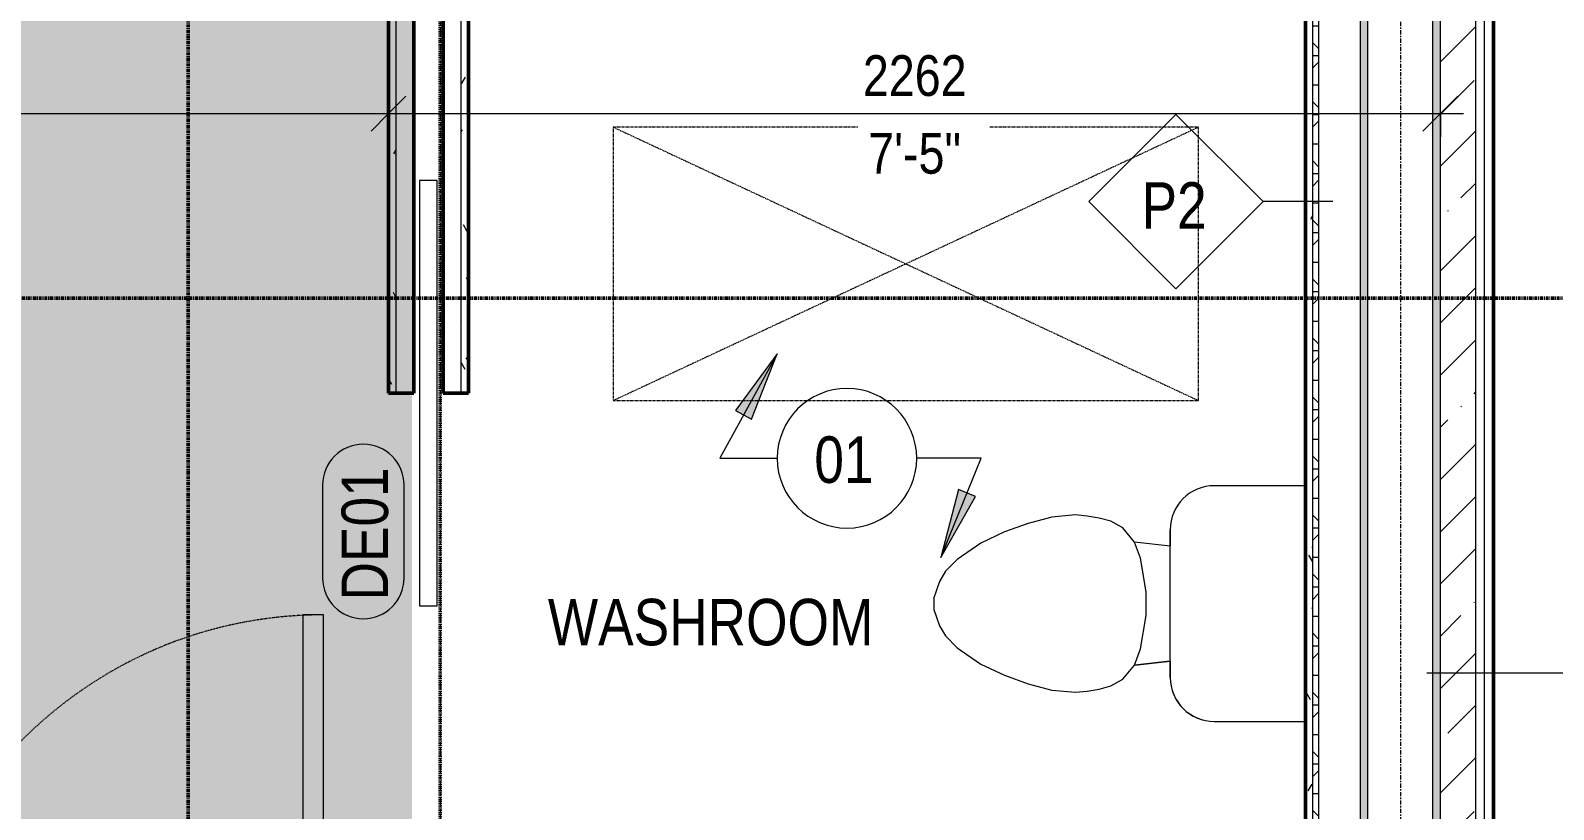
# Model space of a CAD drawing. Header units: millimetres. Extents: x 12719 to 31196, y -17777 to 12929.
# Drawn here: x 25724 to 28999, y 7328 to 9004 of the extents above; entities that cross this region are included whole.
import ezdxf

# ---------------------------------------------------------------- set-up
doc = ezdxf.new("R2010")
doc.units = ezdxf.units.MM
for name, pattern in [('CMHC_Center - Large', [18, 9, -3, 3, -3]), ('CMHC_Center - Medium', [12, 6, -2, 2, -2]), ('CMHC_Center - Small', [4.5, 2.25, -0.75, 0.75, -0.75]), ('CMHC_Dash - Medium', [4, 2, -2]), ('CMHC_Dash - Small', [2, 1, -1])]:
    doc.linetypes.add(name, pattern=pattern)
for name, color, linetype, lineweight in [('A-ANNO-DIMS', 7, 'Continuous', 9), ('A-ANNO-DIMS-50', 7, 'Continuous', 9), ('A-ANNO-NOTE', 7, 'Continuous', 18), ('A-DETL-GENF', 7, 'Continuous', 18), ('A-DOOR', 7, 'Continuous', 18), ('A-DOOR-HDLN', 7, 'CMHC_Dash - Small', 18), ('A-DOOR-IDEN', 7, 'Continuous', 18), ('A-WALL', 7, 'Continuous', 18), ('A-WALL-IDEN', 7, 'Continuous', 9), ('A-WALL-PATT', 7, 'Continuous', 50), ('G-ANNO-TEXT', 7, 'Continuous', 9), ('I-WALL', 7, 'Continuous', 18), ('P-SANR-FIXT', 7, 'Continuous', 18), ('S-GRID', 7, 'Continuous', 9)]:
    doc.layers.add(name, color=color, linetype=linetype, lineweight=lineweight)
doc.layers.add('A-DETL', color=7, linetype='Continuous', lineweight=18, true_color=0x00a600)
doc.layers.add('G-ANNO-SYMB', color=7, linetype='CMHC_Center - Small', lineweight=9, true_color=0xffc640)
doc.styles.add('Arial Narrow_1', font='ARIALN.TTF', dxfattribs={"height": 100})
doc.styles.add('Arial Narrow_6', font='ARIALN.TTF', dxfattribs={"height": 87.5})
doc.dimstyles.new('CMHC_Standard_1', dxfattribs={"dimscale": 304.8, "dimtxt": 89.55021, "dimasz": 0.246063, "dimexe": 0.164042, "dimexo": 0.164042, "dimgap": 0.04101, "dimtad": 1, "dimdec": 0, "dimzin": 0, "dimdsep": 46, "dimtxsty": 'Arial Narrow_6', "dimblk1": 'OBLIQUE', "dimblk2": 'OBLIQUE', "dimsah": 1, "dimcen": 0.09, "dimdle": 0.164042, "dimazin": 0, "dimtfac": 1, "dimtdec": 4, "dimtix": 1, "dimtmove": 0, "dimatfit": 3, "dimfxl": 1, "dimtvp": 1, "dimtfill": 1, "dimtolj": 1, "dimtzin": 0, "dimarcsym": 2})
pattern_1 = [(0, (82906.15, 0), (203.2, 50.8), [16.764, -135.636, 16.764, -135.636, -812.8]), (0, (82906.15, 0), (203.2, 50.8), [-304.8, 16.764, -288.036, 16.764, -135.636, -355.6]), (0, (82906.15, 0), (203.2, 50.8), [-762, 16.764, -84.836, 16.764, -237.236]), (120, (82982.35, 25.4), (-145.59409, 150.57636), [16.764, -135.636, 16.764, -135.636, -812.8]), (120, (82982.35, 25.4), (-145.59409, 150.57636), [-304.8, 16.764, -288.036, 16.764, -135.636, -355.6]), (120, (82982.35, 25.4), (-145.59409, 150.57636), [-762, 16.764, -84.836, 16.764, -237.236]), (240, (83007.75, 127), (-57.60591, -201.37636), [16.764, -135.636, 16.764, -135.636, -812.8]), (240, (83007.75, 127), (-57.60591, -201.37636), [-304.8, 16.764, -288.036, 16.764, -135.636, -355.6]), (240, (83007.75, 127), (-57.60591, -201.37636), [-762, 16.764, -84.836, 16.764, -237.236])]
pattern_2 = [(0, (82906.15, 0), (0, 63.475), []), (315, (82906.15, 0), (63.474147, 0), [89.767, -89.767]), (45, (82906.15, 0), (63.474147, 0), [89.767, -89.767])]

# ---------------------------------------------------------------- blocks, each defined once
blk = doc.blocks.new('Washroom_Toilet - Standard-5473877-ADU-1 - MAIN FLOOR')
at = {"layer": 'P-SANR-FIXT'}
for p, q in [((-253.4, 494.7), (-253.4, 298.4)), ((253.4, 298.4), (253.4, 494.7)), ((-158.8, 203.8), (-123.5, 203.8)), ((158.7, 203.8), (-158.8, 203.8)), ((-123.5, 203.8), (-132.3, 127)), ((-123.5, 203.8), (-132.3, 127)), ((132.3, 127), (123.5, 203.8)), ((123.5, 203.8), (158.7, 203.8)), ((123.5, 203.8), (132.3, 127)), ((-97.4, 139.7), (-132.3, 127)), ((-25.4, 152.4), (-97.4, 139.7)), ((25.4, 152.4), (-25.4, 152.4)), ((97.4, 139.7), (25.4, 152.4)), ((132.3, 127), (97.4, 139.7)), ((-162.6, 101.6), (-177, 76.2)), ((-162.6, 101.6), (-177, 76.2)), ((-132.3, 127), (-162.6, 101.6)), ((-132.3, 127), (-162.6, 101.6)), ((162.6, 101.6), (132.3, 127)), ((162.6, 101.6), (132.3, 127)), ((177, 76.2), (162.6, 101.6)), ((177, 76.2), (162.6, 101.6)), ((-177, 76.2), (-183.8, 50.8)), ((-177, 76.2), (-183.8, 50.8)), ((183.8, 50.8), (177, 76.2)), ((183.8, 50.8), (177, 76.2)), ((-183.8, 50.8), (-188.3, 25.3)), ((-183.8, 50.8), (-188.3, 25.3)), ((188.3, 25.3), (183.8, 50.8)), ((188.3, 25.3), (183.8, 50.8)), ((-188.3, 25.3), (-190.5, 0)), ((-188.3, 25.3), (-190.5, 0)), ((-190.5, 0), (-186.1, -50.6)), ((-190.5, 0), (-186.1, -50.6)), ((186.1, -50.6), (190.5, 0)), ((186.1, -50.6), (190.5, 0)), ((190.5, 0), (188.3, 25.3)), ((190.5, 0), (188.3, 25.3)), ((-186.1, -50.6), (-172.4, -101.6)), ((-186.1, -50.6), (-172.4, -101.6)), ((172.4, -101.6), (186.1, -50.6)), ((172.4, -101.6), (186.1, -50.6)), ((-172.4, -101.6), (-153.9, -152.4)), ((-172.4, -101.6), (-153.9, -152.4)), ((153.9, -152.4), (172.4, -101.6)), ((153.9, -152.4), (172.4, -101.6)), ((-153.9, -152.4), (-130.2, -203.2)), ((-153.9, -152.4), (-130.2, -203.2)), ((130.2, -203.2), (153.9, -152.4)), ((130.2, -203.2), (153.9, -152.4)), ((-130.2, -203.2), (-95, -254)), ((-130.2, -203.2), (-95, -254)), ((95, -254), (130.2, -203.2)), ((95, -254), (130.2, -203.2)), ((-95, -254), (-69.6, -279.4)), ((-95, -254), (-69.6, -279.4)), ((69.6, -279.4), (95, -254)), ((69.6, -279.4), (95, -254)), ((-69.6, -279.4), (-47.6, -292.1)), ((-69.6, -279.4), (-47.6, -292.1)), ((-47.6, -292.1), (-12.7, -304.8)), ((-47.6, -292.1), (-12.7, -304.8)), ((12.7, -304.8), (47.6, -292.1)), ((12.7, -304.8), (47.6, -292.1)), ((47.6, -292.1), (69.6, -279.4)), ((47.6, -292.1), (69.6, -279.4)), ((-12.7, -304.8), (12.7, -304.8)), ((-12.7, -304.8), (12.7, -304.8))]:
    blk.add_line(p, q, dxfattribs=at)
for centre, start, end in [((-158.8, 298.4), 180, 270), ((-158.8, 298.4), 180, 270), ((158.7, 298.4), 270, 360), ((158.7, 298.4), 270, 0)]:
    blk.add_arc(centre, 94.6, start, end, dxfattribs=at)
blk = doc.blocks.new('Interior - Single Panel - 915x2032mm-9349407-ADU-1 - MAIN FLOOR')
at = {"layer": 'A-DOOR'}
for p, q in [((457.5, 956.1), (413, 956.1)), ((413, 956.1), (413, 41.1)), ((457.5, 41.1), (457.5, 956.1)), ((-457.5, 41.1), (-495.6, 41.1)), ((-457.5, -60.5), (-457.5, 41.1)), ((413, 41.1), (457.5, 41.1)), ((495.6, 41.1), (457.5, 41.1)), ((457.5, 41.1), (457.5, -60.5)), ((-495.6, -60.5), (-457.5, -60.5)), ((457.5, -60.5), (495.6, -60.5))]:
    blk.add_line(p, q, dxfattribs=at)
at = {"layer": 'A-DOOR-HDLN'}
blk.add_arc((457.5, 41.1), 915, 90, 180, dxfattribs=at)
blk = doc.blocks.new('Interior - Pocket - 915x2032mm-9362831-ADU-1 - MAIN FLOOR')
at = {"layer": 'A-DOOR'}
for p, q in [((0, 19.05), (0, -19.05)), ((915, 19.05), (0, 19.05)), ((915, -19.05), (915, 19.05)), ((0, -19.05), (915, -19.05))]:
    blk.add_line(p, q, dxfattribs=at)
blk = doc.blocks.new('CMHC_Tag - Wall - Standard-410246-ADU-1 - MAIN FLOOR')
at = {"layer": 'A-ANNO-NOTE', "lineweight": 9}
for p, q in [((0, 3.75), (-3.75, 0)), ((3.75, 0), (0, 3.75)), ((0, -3.75), (3.75, 0)), ((-3.75, 0), (0, -3.75))]:
    blk.add_line(p, q, dxfattribs=at)
blk = doc.blocks.new('DIMBLOCK31-ADU-1 - MAIN FLOOR')
at = {"layer": 'A-ANNO-DIMS-50', "lineweight": 18, "transparency": 16777216}
for p, q in [((29589.5, 9956.9), (29552, 9994.4)), ((29589.5, 9956.9), (29627, 9919.4)), ((29589.5, 4229.5), (29552, 4267)), ((29589.5, 4229.5), (29627, 4192))]:
    blk.add_line(p, q, dxfattribs=at)
at = {"layer": 'A-ANNO-DIMS-50', "transparency": 16777216}
for p, q in [((29589.5, 4229.5), (29589.5, 10006.9)), ((29589.5, 9956.9), (28776.9, 9956.9)), ((29589.5, 9956.9), (29639.5, 9956.9)), ((29589.5, 4229.5), (29124.6, 4229.5)), ((29589.5, 4229.5), (29639.5, 4229.5))]:
    blk.add_line(p, q, dxfattribs=at)
at = {"layer": 'A-ANNO-DIMS-50', "color": 0, "transparency": 16777216, "insert": (29631.1, 6882.2), "char_height": 87.5, "width": 506.598, "attachment_point": 1, "rotation": 90, "line_spacing_factor": 0.974696, "style": 'Arial Narrow_6', "bg_fill": 3, "box_fill_scale": 1.25, "bg_fill_color": 256, "bg_fill_true_color": 13158600, "bg_fill_transparency": 0}
blk.add_mtext('18\'-9 1/2"', dxfattribs=at)
at = {"layer": 'A-ANNO-DIMS-50', "color": 0, "transparency": 16777216, "insert": (29463.9, 6982.4), "char_height": 87.5, "width": 266.092, "attachment_point": 1, "rotation": 90, "line_spacing_factor": 0.974696, "style": 'Arial Narrow_6', "bg_fill": 3, "box_fill_scale": 1.25, "bg_fill_color": 256, "bg_fill_true_color": 13158600, "bg_fill_transparency": 0}
blk.add_mtext('5727', dxfattribs=at)
blk = doc.blocks.new('_Oblique')
at = {"color": 0, "linetype": 'ByBlock', "lineweight": -2}
blk.add_line((-0.5, -0.5), (0.5, 0.5), dxfattribs=at)
blk = doc.blocks.new('DIMBLOCK46-ADU-1 - MAIN FLOOR')
at = {"layer": 'A-ANNO-DIMS-50', "lineweight": 18, "transparency": 16777216}
for p, q in [((30089.5, 9956.9), (30052, 9994.4)), ((30089.5, 9956.9), (30127, 9919.4)), ((30089.5, 2287.5), (30052, 2325)), ((30089.5, 2287.5), (30127, 2250))]:
    blk.add_line(p, q, dxfattribs=at)
at = {"layer": 'A-ANNO-DIMS-50', "transparency": 16777216}
for p, q in [((30089.5, 2287.5), (30089.5, 10006.9)), ((30089.5, 9956.9), (28776.9, 9956.9)), ((30089.5, 9956.9), (30139.5, 9956.9)), ((30089.5, 2287.5), (28776.9, 2287.5)), ((30089.5, 2287.5), (30139.5, 2287.5))]:
    blk.add_line(p, q, dxfattribs=at)
at = {"layer": 'A-ANNO-DIMS-50', "color": 0, "transparency": 16777216, "insert": (30131.1, 5995), "char_height": 87.5, "width": 305.324, "attachment_point": 1, "rotation": 90, "line_spacing_factor": 0.974696, "style": 'Arial Narrow_6', "bg_fill": 3, "box_fill_scale": 1.25, "bg_fill_color": 256, "bg_fill_true_color": 13158600, "bg_fill_transparency": 0}
blk.add_mtext('25\'-2"', dxfattribs=at)
at = {"layer": 'A-ANNO-DIMS-50', "color": 0, "transparency": 16777216, "insert": (29963.9, 6011.4), "char_height": 87.5, "width": 266.092, "attachment_point": 1, "rotation": 90, "line_spacing_factor": 0.974696, "style": 'Arial Narrow_6', "bg_fill": 3, "box_fill_scale": 1.25, "bg_fill_color": 256, "bg_fill_true_color": 13158600, "bg_fill_transparency": 0}
blk.add_mtext('7669', dxfattribs=at)
blk = doc.blocks.new('DIMBLOCK47-ADU-1 - MAIN FLOOR')
at = {"layer": 'A-ANNO-DIMS-50', "lineweight": 18, "transparency": 16777216}
for p, q in [((22483.9, 8824.7), (22521.4, 8862.2)), ((26494.2, 8824.7), (26531.7, 8862.2)), ((22483.9, 8824.7), (22446.4, 8787.2)), ((26494.2, 8824.7), (26456.7, 8787.2))]:
    blk.add_line(p, q, dxfattribs=at)
at = {"layer": 'A-ANNO-DIMS-50', "transparency": 16777216}
for p, q in [((22433.9, 8824.7), (26494.2, 8824.7)), ((22483.9, 8824.7), (22483.9, 8827.8)), ((22483.9, 8824.7), (22483.9, 8774.7)), ((26494.2, 8824.7), (26494.2, 8827.8)), ((26494.2, 8824.7), (26494.2, 8774.7))]:
    blk.add_line(p, q, dxfattribs=at)
at = {"layer": 'A-ANNO-DIMS-50', "color": 0, "transparency": 16777216, "insert": (24278, 8783.2), "char_height": 87.5, "width": 506.598, "attachment_point": 1, "line_spacing_factor": 0.974696, "style": 'Arial Narrow_6', "bg_fill": 3, "box_fill_scale": 1.25, "bg_fill_color": 256, "bg_fill_true_color": 13158600, "bg_fill_transparency": 0}
blk.add_mtext('13\'-1 7/8"', dxfattribs=at)
at = {"layer": 'A-ANNO-DIMS-50', "color": 0, "transparency": 16777216, "insert": (24378.2, 8950.3), "char_height": 87.5, "width": 266.092, "attachment_point": 1, "line_spacing_factor": 0.974696, "style": 'Arial Narrow_6', "bg_fill": 3, "box_fill_scale": 1.25, "bg_fill_color": 256, "bg_fill_true_color": 13158600, "bg_fill_transparency": 0}
blk.add_mtext('4010', dxfattribs=at)
blk = doc.blocks.new('DIMBLOCK48-ADU-1 - MAIN FLOOR')
at = {"layer": 'A-ANNO-DIMS-50', "lineweight": 18, "transparency": 16777216}
for p, q in [((26494.2, 8824.7), (26531.7, 8862.2)), ((28755.9, 8824.7), (28793.4, 8862.2)), ((26494.2, 8824.7), (26456.7, 8787.2)), ((28755.9, 8824.7), (28718.4, 8787.2))]:
    blk.add_line(p, q, dxfattribs=at)
at = {"layer": 'A-ANNO-DIMS-50', "transparency": 16777216}
for p, q in [((26494.2, 8824.7), (26494.2, 8827.8)), ((26494.2, 8824.7), (28805.9, 8824.7)), ((26494.2, 8824.7), (26494.2, 8774.7)), ((28755.9, 8824.7), (28755.9, 8827.8)), ((28755.9, 8824.7), (28755.9, 8774.7))]:
    blk.add_line(p, q, dxfattribs=at)
at = {"layer": 'A-ANNO-DIMS-50', "color": 0, "transparency": 16777216, "insert": (27525.6, 8783.2), "char_height": 87.5, "width": 238.801, "attachment_point": 1, "line_spacing_factor": 0.974696, "style": 'Arial Narrow_6', "bg_fill": 3, "box_fill_scale": 1.25, "bg_fill_color": 256, "bg_fill_true_color": 13158600, "bg_fill_transparency": 0}
blk.add_mtext('7\'-5"', dxfattribs=at)
at = {"layer": 'A-ANNO-DIMS-50', "color": 0, "transparency": 16777216, "insert": (27514.2, 8950.3), "char_height": 87.5, "width": 266.092, "attachment_point": 1, "line_spacing_factor": 0.974696, "style": 'Arial Narrow_6', "bg_fill": 3, "box_fill_scale": 1.25, "bg_fill_color": 256, "bg_fill_true_color": 13158600, "bg_fill_transparency": 0}
blk.add_mtext('2262', dxfattribs=at)
blk = doc.blocks.new('CMHC_Tag - Door - Standard-379181-ADU-1 - MAIN FLOOR')
at = {"layer": 'A-ANNO-NOTE', "lineweight": 9}
for p, q in [((2, 1.75), (-2, 1.75)), ((-2, -1.75), (2, -1.75))]:
    blk.add_line(p, q, dxfattribs=at)
for centre, start, end in [((-2, 0), 90, 270), ((2, 0), 270, 90)]:
    blk.add_arc(centre, 1.75, start, end, dxfattribs=at)
blk = doc.blocks.new('CMHC_Note - Keynote_ Floor Plan - 01-9287144-ADU-1 - MAIN FLOOR')
at = {"layer": 'A-ANNO-NOTE', "lineweight": 9}
for start, end in [(360, 180), (180, 360)]:
    blk.add_arc((0, 0), 3, start, end, dxfattribs=at)

msp = doc.modelspace()

# ---------------------------------------------------------------- hatches: boundary and pattern name
at = {"layer": 'A-ANNO-NOTE', "lineweight": 9}
for points in [[(27330, 8308.6), (27240.4, 8186.6), (27275, 8167.6)], [(27681.9, 7870.2), (27756.5, 8001.8), (27719.9, 8016.6)]]:
    msp.add_hatch(color=256, dxfattribs=at).paths.add_polyline_path(points)
at = {"layer": 'A-DETL-GENF', "true_color": 0xffffff}
msp.add_hatch(color=7, dxfattribs=at).paths.add_polyline_path([(22655.9, 5841.3), (23945, 5841.3), (23945, 6785.3), (26544.9, 6785.8), (26544.9, 9784.9), (22655.9, 9784.9), (22655.9, 6468)])
at = {"layer": 'A-WALL-PATT', "lineweight": 18, "true_color": 0x787878}
h = msp.add_hatch(dxfattribs=at)
h.set_pattern_fill('FP_2', color=8, style=0, pattern_type=2)
h.set_pattern_definition([(45, (82906.15, 0), (-112.2532, 112.2532), []), (45, (83018.4, 0), (-112.2532, 112.2532), [198.438, -39.688, 1.676, -38.011])])
h.paths.add_polyline_path([(28831.9, 2211.5), (28831.9, 3315.1), (28755.9, 3315.1), (28755.9, 2211.5)])
h.paths.add_polyline_path([(28831.9, 4229.5), (28831.9, 10032.9), (28755.9, 10032.9), (28755.9, 4229.5)])
at = {"layer": 'A-WALL-PATT', "lineweight": 18, "true_color": 0x808080}
h = msp.add_hatch(dxfattribs=at)
h.set_pattern_fill('FP_3', color=8, style=0, pattern_type=2)
h.set_pattern_definition(pattern_2)
h.paths.add_polyline_path([(28739.9, 2287.5), (28755.9, 2287.5), (28755.9, 3315.1), (28739.9, 3315.1), (28739.9, 2303.5)])
h.paths.add_polyline_path([(28755.9, 4229.5), (28755.9, 9956.9), (28739.9, 9956.9), (28739.9, 4229.5)])
h = msp.add_hatch(dxfattribs=at)
h.set_pattern_fill('FP_3', color=8, style=0, pattern_type=2)
h.set_pattern_definition(pattern_2)
h.paths.add_polyline_path([(28494.9, 6769.3), (28494.9, 9800.9), (28481.9, 9800.9), (28481.9, 6769.3)])
h = msp.add_hatch(dxfattribs=at)
h.set_pattern_fill('FP_1', color=8, style=0, pattern_type=2)
h.set_pattern_definition(pattern_1)
h.paths.add_polyline_path([(28583.9, 2443.5), (28599.9, 2443.5), (28599.9, 3315.1), (28583.9, 3315.1), (28583.9, 2459.5)])
h.paths.add_polyline_path([(28583.9, 4229.5), (28599.9, 4229.5), (28599.9, 5736.3), (28583.9, 5736.3), (28583.9, 5103.6)])
h.paths.add_polyline_path([(28599.9, 5825.3), (28599.9, 9800.9), (28583.9, 9800.9), (28583.9, 5825.3)])
h = msp.add_hatch(dxfattribs=at)
h.set_pattern_fill('FP_1', color=8, style=0, pattern_type=2)
h.set_pattern_definition(pattern_1)
h.paths.add_polyline_path([(26494.2, 6851.5), (26510.2, 6851.5), (26510.2, 7308.8), (26494.2, 7308.8), (26494.2, 7150.2)])
h.paths.add_polyline_path([(26494.2, 8223.8), (26510.2, 8223.8), (26510.2, 9784.9), (26494.2, 9784.9), (26494.2, 9138.8)])
h = msp.add_hatch(dxfattribs=at)
h.set_pattern_fill('FP_1', color=8, style=0, pattern_type=2)
h.set_pattern_definition(pattern_1)
h.paths.add_polyline_path([(26665.9, 6769.3), (26665.9, 7308.8), (26649.9, 7308.8), (26649.9, 6769.3)])
h.paths.add_polyline_path([(26649.9, 8223.8), (26665.9, 8223.8), (26665.9, 9050.9), (26649.9, 9050.9)])
h.paths.add_polyline_path([(26649.9, 9152.9), (26665.9, 9152.9), (26665.9, 9784.9), (26649.9, 9784.9), (26649.9, 9196.8)])
h = msp.add_hatch(dxfattribs=at)
h.set_pattern_fill('FP_1', color=8, style=0, pattern_type=2)
h.set_pattern_definition(pattern_1)
h.paths.add_polyline_path([(28481.9, 6769.3), (28481.9, 9784.9), (28465.9, 9784.9), (28465.9, 6769.3)])

# ---------------------------------------------------------------- linework, layer by layer
at = {"layer": 'A-ANNO-NOTE', "lineweight": 9}
for p, q in [((27330, 8308.6), (27206.4, 8083.7)), ((27330, 8308.6), (27240.4, 8186.6)), ((27275, 8167.6), (27330, 8308.6)), ((27240.4, 8186.6), (27275, 8167.6)), ((27206.4, 8083.7), (27330, 8083.7)), ((27768.4, 8083.7), (27630, 8083.7)), ((27681.9, 7870.2), (27768.4, 8083.7)), ((27719.9, 8016.6), (27681.9, 7870.2)), ((27681.9, 7870.2), (27756.5, 8001.8)), ((27756.5, 8001.8), (27719.9, 8016.6))]:
    msp.add_line(p, q, dxfattribs=at)
at = {"layer": 'A-DETL', "color": 7, "linetype": 'CMHC_Dash - Medium', "lineweight": 50}
msp.add_line((26605.4, 10070.9), (26605.4, 589.9), dxfattribs=at)
at = {"layer": 'A-DETL', "color": 7, "linetype": 'CMHC_Dash - Small'}
for p, q in [((28235.9, 8795.6), (26977.6, 8207.7)), ((26977.6, 8795.6), (28235.9, 8207.7)), ((26977.6, 8795.6), (26977.6, 8207.7)), ((28235.9, 8795.6), (26977.6, 8795.6)), ((28235.9, 8207.7), (28235.9, 8795.6)), ((26977.6, 8207.7), (28235.9, 8207.7))]:
    msp.add_line(p, q, dxfattribs=at)
at = {"layer": 'A-WALL', "lineweight": 50}
msp.add_line((28869.9, 4229.5), (28869.9, 10070.9), dxfattribs=at)
at = {"layer": 'A-WALL'}
for p, q in [((28831.9, 4229.5), (28831.9, 10032.9)), ((28850.9, 4229.5), (28850.9, 10051.9)), ((28755.9, 4229.5), (28755.9, 9956.9)), ((28739.9, 4229.5), (28739.9, 9940.9)), ((26510.2, 9800.9), (26510.2, 8223.8)), ((28481.9, 6769.3), (28481.9, 9800.9)), ((28494.9, 6769.3), (28494.9, 9800.9)), ((28583.9, 6664.3), (28583.9, 9800.9)), ((28599.9, 5825.3), (28599.9, 9800.9)), ((26649.9, 9063.9), (26649.9, 8223.8))]:
    msp.add_line(p, q, dxfattribs=at)
at = {"layer": 'A-WALL-IDEN'}
for p, q in [((28524.9, 8635.5), (28374.9, 8635.5)), ((28726.9, 7622.4), (29026.9, 7622.4))]:
    msp.add_line(p, q, dxfattribs=at)
at = {"layer": 'G-ANNO-SYMB', "color": 8, "linetype": 'CMHC_Center - Medium', "lineweight": 50, "true_color": 0x808080}
for p, q in [((26063.7, 12256.5), (26063.7, -1048.3)), ((20150.3, 8427.8), (30783.1, 8427.8))]:
    msp.add_line(p, q, dxfattribs=at)
at = {"layer": 'I-WALL', "lineweight": 50}
for p, q in [((26494.2, 9784.9), (26494.2, 8223.8)), ((28465.9, 9784.9), (28465.9, 6785.3)), ((26548.3, 8223.8), (26548.3, 9138.8)), ((26611.8, 9138.8), (26611.8, 8223.8)), ((26665.9, 8223.8), (26665.9, 9034.9)), ((26494.2, 8223.8), (26548.3, 8223.8)), ((26611.8, 8223.8), (26665.9, 8223.8))]:
    msp.add_line(p, q, dxfattribs=at)
at = {"layer": 'S-GRID', "color": 8, "linetype": 'CMHC_Center - Large', "true_color": 0x808080}
for p, q in [((26605.4, 11830.1), (26605.4, -1623.1)), ((28669.9, 11830.1), (28669.9, -1623.1))]:
    msp.add_line(p, q, dxfattribs=at)

# ---------------------------------------------------------------- block references
at = {"layer": 'A-DOOR', "rotation": 89.99999999999984}
msp.add_blockref('Interior - Pocket - 915x2032mm-9362831-ADU-1 - MAIN FLOOR', (26580.1, 7766.3), dxfattribs=at)
at = {"layer": 'A-DOOR'}
msp.add_blockref('Interior - Single Panel - 915x2032mm-9349407-ADU-1 - MAIN FLOOR', (25897, 6791), dxfattribs=at)
at = {"layer": 'A-DOOR-IDEN', "xscale": 49.99999999999998, "yscale": 49.99999999999998, "zscale": 49.99999999999998, "rotation": 89.99999999999991}
msp.add_blockref('CMHC_Tag - Door - Standard-379181-ADU-1 - MAIN FLOOR', (26440.1, 7926.3), dxfattribs=at)
at = {"layer": 'A-WALL-IDEN', "xscale": 49.99999999999998, "yscale": 49.99999999999998, "zscale": 49.99999999999998}
msp.add_blockref('CMHC_Tag - Wall - Standard-410246-ADU-1 - MAIN FLOOR', (28187.4, 8635.5), dxfattribs=at)

# ---------------------------------------------------------------- texts
at = {"layer": 'A-ANNO-NOTE', "lineweight": 9, "insert": (27409.8, 8130.8), "char_height": 100, "width": 160.337, "attachment_point": 1, "style": 'Arial Narrow_1', "bg_fill": 3, "box_fill_scale": 1.25, "bg_fill_color": 256, "bg_fill_true_color": 13158600, "bg_fill_transparency": 0}
msp.add_mtext('01', dxfattribs=at)
at = {"layer": 'A-DOOR-IDEN', "lineweight": 9, "insert": (26393.2, 7777.9), "char_height": 100, "width": 356.751, "attachment_point": 1, "rotation": 90, "style": 'Arial Narrow_1'}
msp.add_mtext('DE01', dxfattribs=at)
at = {"layer": 'A-WALL-IDEN', "insert": (28113.3, 8677.2), "char_height": 100, "width": 176.371, "attachment_point": 1, "style": 'Arial Narrow_1'}
msp.add_mtext('P2', dxfattribs=at)
at = {"layer": 'G-ANNO-TEXT', "insert": (26836.8, 7781.5), "char_height": 100, "width": 857.806, "attachment_point": 1, "style": 'Arial Narrow_1', "bg_fill": 3, "box_fill_scale": 1.25, "bg_fill_color": 256, "bg_fill_true_color": 13158600, "bg_fill_transparency": 0}
msp.add_mtext('WASHROOM', dxfattribs=at)

# ---------------------------------------------------------------- next in the draw order: block references
at = {"layer": 'A-ANNO-NOTE', "lineweight": 9, "xscale": 50, "yscale": 50, "zscale": 50}
msp.add_blockref('CMHC_Note - Keynote_ Floor Plan - 01-9287144-ADU-1 - MAIN FLOOR', (27480, 8083.7), dxfattribs=at)
at = {"layer": 'P-SANR-FIXT', "rotation": 269.9999999999997}
msp.add_blockref('Washroom_Toilet - Standard-5473877-ADU-1 - MAIN FLOOR', (27971.2, 7771.3), dxfattribs=at)

# ---------------------------------------------------------------- next in the draw order: dimensions: what is measured, and where the dimension line sits
at = {"layer": 'A-ANNO-DIMS'}
dim = msp.add_linear_dim(base=(29589.5, 9956.9), p1=(29074.6, 4229.5), p2=(28726.9, 9956.9), angle=90, dimstyle='CMHC_Standard_1', override={"dimpost": '<>\\X', "dimfxl": 5737.942237}, dxfattribs=at)
dim.commit()
dim.dimension.update_dxf_attribs({"geometry": 'DIMBLOCK31-ADU-1 - MAIN FLOOR', "text_midpoint": (29589.5, 7093.2)})
dim = msp.add_linear_dim(base=(26494.2, 8824.7), p1=(22483.9, 8877.8), p2=(26494.2, 8877.8), dimstyle='CMHC_Standard_1', override={"dimpost": '<>\\X', "dimfxl": 4010.3}, dxfattribs=at)
dim.commit()
dim.dimension.update_dxf_attribs({"geometry": 'DIMBLOCK47-ADU-1 - MAIN FLOOR', "text_midpoint": (24489.1, 8824.7)})

# ---------------------------------------------------------------- next in the draw order: dimensions: what is measured, and where the dimension line sits
dim = msp.add_linear_dim(base=(30089.5, 9956.9), p1=(28726.9, 2287.5), p2=(28726.9, 9956.9), angle=90, dimstyle='CMHC_Standard_1', override={"dimpost": '<>\\X', "dimfxl": 7669.4}, dxfattribs=at)
dim.commit()
dim.dimension.update_dxf_attribs({"geometry": 'DIMBLOCK46-ADU-1 - MAIN FLOOR', "text_midpoint": (30089.5, 6122.2)})

# ---------------------------------------------------------------- next in the draw order: dimensions: what is measured, and where the dimension line sits
dim = msp.add_linear_dim(base=(28755.9, 8824.7), p1=(26494.2, 8877.8), p2=(28755.9, 8877.8), dimstyle='CMHC_Standard_1', override={"dimpost": '<>\\X', "dimfxl": 2261.7}, dxfattribs=at)
dim.commit()
dim.dimension.update_dxf_attribs({"geometry": 'DIMBLOCK48-ADU-1 - MAIN FLOOR', "text_midpoint": (27625.1, 8824.7)})

doc.saveas('drawing.dxf')
